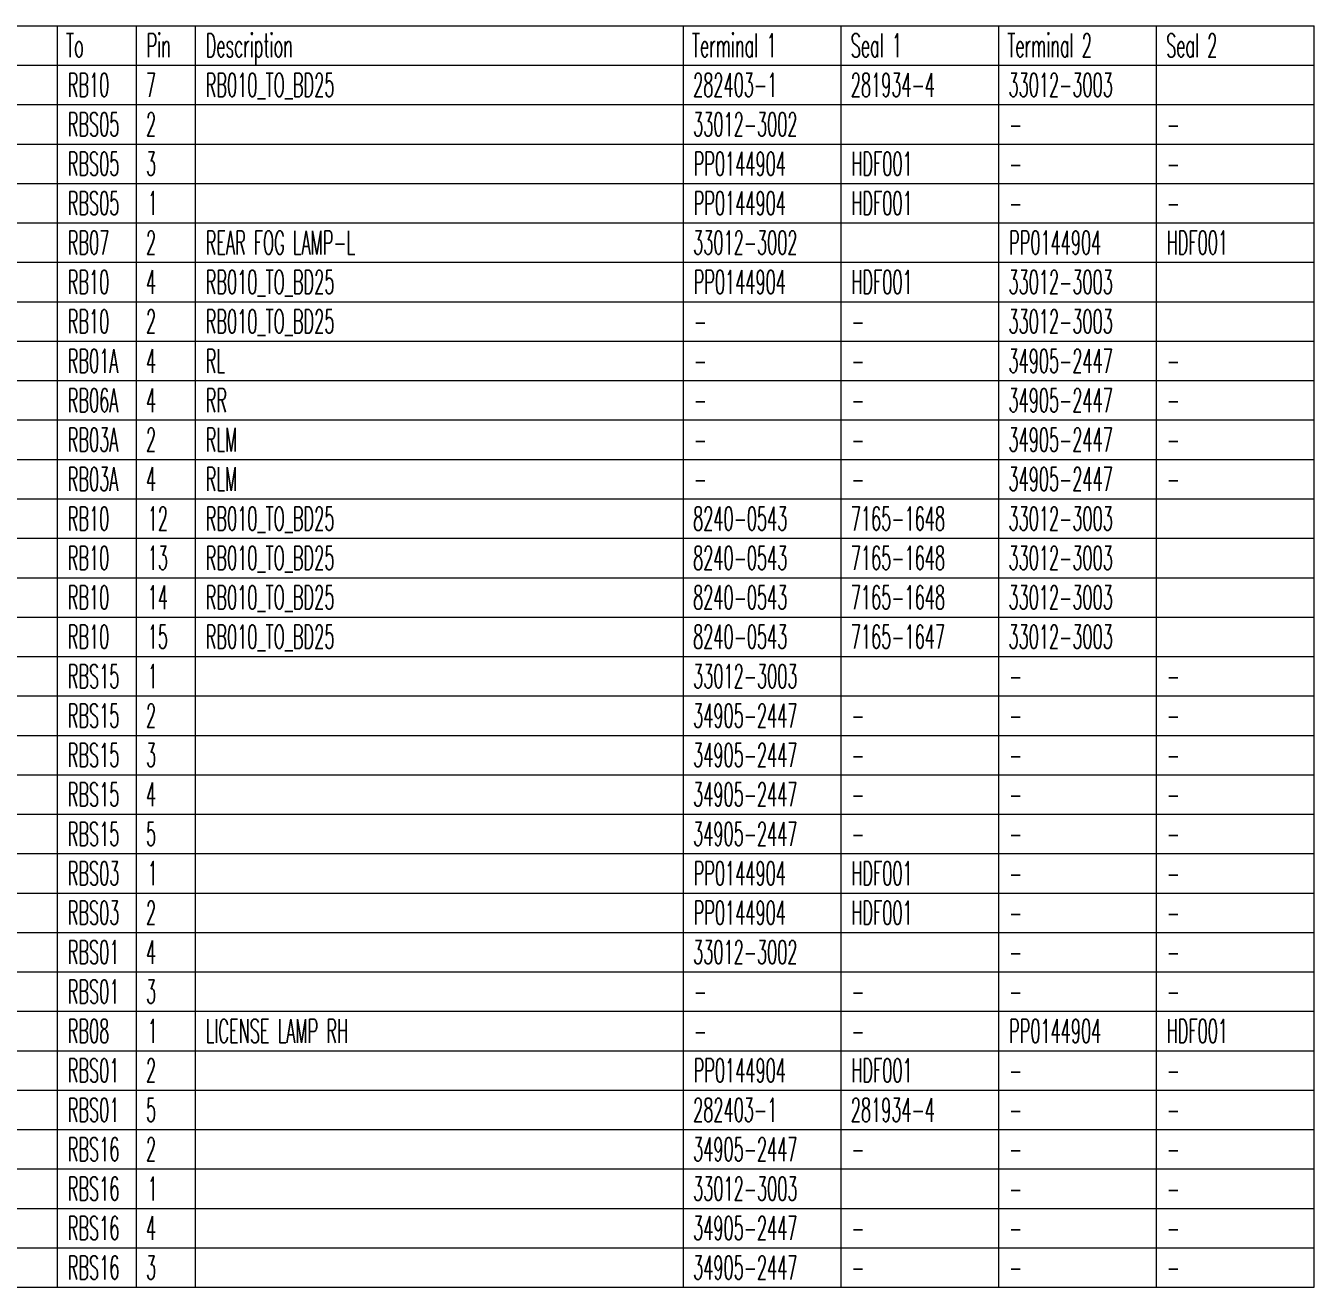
# Model space of a CAD drawing. Header units: inches. Extents: x 47316 to 59086, y 3141 to 11743.
# Drawn here: x 52159.5 to 52322.9, y 3683.9 to 3843.9 of the extents above; entities that cross this region are included whole.
import ezdxf

# ---------------------------------------------------------------- set-up
doc = ezdxf.new("R2010")
doc.units = ezdxf.units.IN
doc.header["$MEASUREMENT"] = 0
doc.styles.get("Standard").update_dxf_attribs({"font": ''})
doc.styles.get('Standard').set_extended_font_data('SimSun')

msp = doc.modelspace()

# ---------------------------------------------------------------- linework, layer by layer
at = {"color": 102, "linetype": 'Continuous', "lineweight": 15}
for p, q in [((51996.05, 3843.9), (52322.9, 3843.9)), ((52163.51, 3683.9), (52163.51, 3843.9)), ((52173.51, 3683.9), (52173.51, 3843.9)), ((52181.01, 3683.9), (52181.01, 3843.9)), ((52242.9, 3683.9), (52242.9, 3843.9)), ((52262.9, 3683.9), (52262.9, 3843.9)), ((52282.9, 3683.9), (52282.9, 3843.9)), ((52302.9, 3683.9), (52302.9, 3843.9)), ((52322.9, 3683.9), (52322.9, 3843.9)), ((51996.05, 3838.9), (52322.9, 3838.9)), ((51996.05, 3833.9), (52322.9, 3833.9)), ((51996.05, 3828.9), (52322.9, 3828.9)), ((51996.05, 3823.9), (52322.9, 3823.9)), ((51996.05, 3818.9), (52322.9, 3818.9)), ((51996.05, 3813.9), (52322.9, 3813.9)), ((51996.05, 3808.9), (52322.9, 3808.9)), ((51996.05, 3803.9), (52322.9, 3803.9)), ((51996.05, 3798.9), (52322.9, 3798.9)), ((51996.05, 3793.9), (52322.9, 3793.9)), ((51996.05, 3788.9), (52322.9, 3788.9)), ((51996.05, 3783.9), (52322.9, 3783.9)), ((51996.05, 3778.9), (52322.9, 3778.9)), ((51996.05, 3773.9), (52322.9, 3773.9)), ((51996.05, 3768.9), (52322.9, 3768.9)), ((51996.05, 3763.9), (52322.9, 3763.9)), ((51996.05, 3758.9), (52322.9, 3758.9)), ((51996.05, 3753.9), (52322.9, 3753.9)), ((51996.05, 3748.9), (52322.9, 3748.9)), ((51996.05, 3743.9), (52322.9, 3743.9)), ((51996.05, 3738.9), (52322.9, 3738.9)), ((51996.05, 3733.9), (52322.9, 3733.9)), ((51996.05, 3728.9), (52322.9, 3728.9)), ((51996.05, 3723.9), (52322.9, 3723.9)), ((51996.05, 3718.9), (52322.9, 3718.9)), ((51996.05, 3713.9), (52322.9, 3713.9)), ((51996.05, 3708.9), (52322.9, 3708.9)), ((51996.05, 3703.9), (52322.9, 3703.9)), ((51996.05, 3698.9), (52322.9, 3698.9)), ((51996.05, 3693.9), (52322.9, 3693.9)), ((51996.05, 3688.9), (52322.9, 3688.9)), ((51996.05, 3683.9), (52322.9, 3683.9))]:
    msp.add_line(p, q, dxfattribs=at)

# ---------------------------------------------------------------- texts
at = {"color": 140, "linetype": 'Continuous', "lineweight": 15, "char_height": 3, "attachment_point": 1}
for s, insert, width in [('\\Fromans.shx;\\W0.5000000000;\\T1.0000000000;\\o\\lTo', (52164.58, 3842.9), 2.5), ('\\Fromans.shx;\\W0.5000000000;\\T1.0000000000;\\o\\lPin', (52174.8, 3842.9), 3.4286), ('\\Fromans.shx;\\W0.5000000000;\\T1.0000000000;\\o\\lDescription', (52182.3, 3842.9), 12.2857), ('\\Fromans.shx;\\W0.5000000000;\\T1.0000000000;\\o\\lTerminal 1', (52243.97, 3842.9), 12.2857), ('\\Fromans.shx;\\W0.5000000000;\\T1.0000000000;\\o\\lSeal 1', (52264.12, 3842.9), 7.5714), ('\\Fromans.shx;\\W0.5000000000;\\T1.0000000000;\\o\\lTerminal 2', (52283.97, 3842.9), 12.2857), ('\\Fromans.shx;\\W0.5000000000;\\T1.0000000000;\\o\\lSeal 2', (52304.12, 3842.9), 7.5714)]:
    msp.add_mtext(s, dxfattribs=dict(at, insert=insert, width=width))
at = {"color": 7, "linetype": 'Continuous', "lineweight": 15, "char_height": 3, "attachment_point": 1}
for s, insert, width in [('\\Fromans.shx;\\W0.5000000000;\\T1.0000000000;\\o\\lRB10', (52164.8, 3837.9), 5.8571), ('\\Fromans.shx;\\W0.5000000000;\\T1.0000000000;\\o\\l7', (52174.73, 3837.9), 1.4286), ('\\Fromans.shx;\\W0.5000000000;\\T1.0000000000;\\o\\lRB010_TO_BD25', (52182.3, 3837.9), 19.2857), ('\\Fromans.shx;\\W0.5000000000;\\T1.0000000000;\\o\\l282403-1', (52244.12, 3837.9), 11.8571), ('\\Fromans.shx;\\W0.5000000000;\\T1.0000000000;\\o\\l281934-4', (52264.12, 3837.9), 11.8571), ('\\Fromans.shx;\\W0.5000000000;\\T1.0000000000;\\o\\l33012-3003', (52284.12, 3837.9), 14.7143), ('\\Fromans.shx;\\W0.5000000000;\\T1.0000000000;\\o\\lRBS05', (52164.8, 3832.9), 7.2857), ('\\Fromans.shx;\\W0.5000000000;\\T1.0000000000;\\o\\l2', (52174.73, 3832.9), 1.4286), ('\\Fromans.shx;\\W0.5000000000;\\T1.0000000000;\\o\\l33012-3002', (52244.12, 3832.9), 14.7143), ('\\Fromans.shx;\\W0.5000000000;\\T1.0000000000;\\o\\l-', (52284.19, 3832.9), 1.8571), ('\\Fromans.shx;\\W0.5000000000;\\T1.0000000000;\\o\\l-', (52304.19, 3832.9), 1.8571), ('\\Fromans.shx;\\W0.5000000000;\\T1.0000000000;\\o\\lRBS05', (52164.8, 3827.9), 7.2857), ('\\Fromans.shx;\\W0.5000000000;\\T1.0000000000;\\o\\l3', (52174.73, 3827.9), 1.4286), ('\\Fromans.shx;\\W0.5000000000;\\T1.0000000000;\\o\\lPP0144904', (52244.19, 3827.9), 13), ('\\Fromans.shx;\\W0.5000000000;\\T1.0000000000;\\o\\lHDF001', (52264.19, 3827.9), 8.6429), ('\\Fromans.shx;\\W0.5000000000;\\T1.0000000000;\\o\\l-', (52284.19, 3827.9), 1.8571), ('\\Fromans.shx;\\W0.5000000000;\\T1.0000000000;\\o\\l-', (52304.19, 3827.9), 1.8571), ('\\Fromans.shx;\\W0.5000000000;\\T1.0000000000;\\o\\lRBS05', (52164.8, 3822.9), 7.2857), ('\\Fromans.shx;\\W0.5000000000;\\T1.0000000000;\\o\\l1', (52174.94, 3822.9), 1.4286), ('\\Fromans.shx;\\W0.5000000000;\\T1.0000000000;\\o\\lPP0144904', (52244.19, 3822.9), 13), ('\\Fromans.shx;\\W0.5000000000;\\T1.0000000000;\\o\\lHDF001', (52264.19, 3822.9), 8.6429), ('\\Fromans.shx;\\W0.5000000000;\\T1.0000000000;\\o\\l-', (52284.19, 3822.9), 1.8571), ('\\Fromans.shx;\\W0.5000000000;\\T1.0000000000;\\o\\l-', (52304.19, 3822.9), 1.8571), ('\\Fromans.shx;\\W0.5000000000;\\T1.0000000000;\\o\\lRB07', (52164.8, 3817.9), 5.8571), ('\\Fromans.shx;\\W0.5000000000;\\T1.0000000000;\\o\\l2', (52174.73, 3817.9), 1.4286), ('\\Fromans.shx;\\W0.5000000000;\\T1.0000000000;\\o\\lREAR FOG LAMP-L', (52182.3, 3817.9), 21.7857), ('\\Fromans.shx;\\W0.5000000000;\\T1.0000000000;\\o\\l33012-3002', (52244.12, 3817.9), 14.7143), ('\\Fromans.shx;\\W0.5000000000;\\T1.0000000000;\\o\\lPP0144904', (52284.19, 3817.9), 13), ('\\Fromans.shx;\\W0.5000000000;\\T1.0000000000;\\o\\lHDF001', (52304.19, 3817.9), 8.6429), ('\\Fromans.shx;\\W0.5000000000;\\T1.0000000000;\\o\\lRB10', (52164.8, 3812.9), 5.8571), ('\\Fromans.shx;\\W0.5000000000;\\T1.0000000000;\\o\\l4', (52174.73, 3812.9), 1.4286), ('\\Fromans.shx;\\W0.5000000000;\\T1.0000000000;\\o\\lRB010_TO_BD25', (52182.3, 3812.9), 19.2857), ('\\Fromans.shx;\\W0.5000000000;\\T1.0000000000;\\o\\lPP0144904', (52244.19, 3812.9), 13), ('\\Fromans.shx;\\W0.5000000000;\\T1.0000000000;\\o\\lHDF001', (52264.19, 3812.9), 8.6429), ('\\Fromans.shx;\\W0.5000000000;\\T1.0000000000;\\o\\l33012-3003', (52284.12, 3812.9), 14.7143), ('\\Fromans.shx;\\W0.5000000000;\\T1.0000000000;\\o\\lRB10', (52164.8, 3807.9), 5.8571), ('\\Fromans.shx;\\W0.5000000000;\\T1.0000000000;\\o\\l2', (52174.73, 3807.9), 1.4286), ('\\Fromans.shx;\\W0.5000000000;\\T1.0000000000;\\o\\lRB010_TO_BD25', (52182.3, 3807.9), 19.2857), ('\\Fromans.shx;\\W0.5000000000;\\T1.0000000000;\\o\\l33012-3003', (52284.12, 3807.9), 14.7143), ('\\Fromans.shx;\\W0.5000000000;\\T1.0000000000;\\o\\l-', (52244.19, 3807.9), 1.8571), ('\\Fromans.shx;\\W0.5000000000;\\T1.0000000000;\\o\\l-', (52264.19, 3807.9), 1.8571), ('\\Fromans.shx;\\W0.5000000000;\\T1.0000000000;\\o\\lRB01A', (52164.8, 3802.9), 7.1429), ('\\Fromans.shx;\\W0.5000000000;\\T1.0000000000;\\o\\l4', (52174.73, 3802.9), 1.4286), ('\\Fromans.shx;\\W0.5000000000;\\T1.0000000000;\\o\\lRL', (52182.3, 3802.9), 2.7143), ('\\Fromans.shx;\\W0.5000000000;\\T1.0000000000;\\o\\l34905-2447', (52284.12, 3802.9), 14.7143), ('\\Fromans.shx;\\W0.5000000000;\\T1.0000000000;\\o\\l-', (52244.19, 3802.9), 1.8571), ('\\Fromans.shx;\\W0.5000000000;\\T1.0000000000;\\o\\l-', (52264.19, 3802.9), 1.8571), ('\\Fromans.shx;\\W0.5000000000;\\T1.0000000000;\\o\\l-', (52304.19, 3802.9), 1.8571), ('\\Fromans.shx;\\W0.5000000000;\\T1.0000000000;\\o\\lRB06A', (52164.8, 3797.9), 7.1429), ('\\Fromans.shx;\\W0.5000000000;\\T1.0000000000;\\o\\l4', (52174.73, 3797.9), 1.4286), ('\\Fromans.shx;\\W0.5000000000;\\T1.0000000000;\\o\\lRR', (52182.3, 3797.9), 3), ('\\Fromans.shx;\\W0.5000000000;\\T1.0000000000;\\o\\l34905-2447', (52284.12, 3797.9), 14.7143), ('\\Fromans.shx;\\W0.5000000000;\\T1.0000000000;\\o\\l-', (52244.19, 3797.9), 1.8571), ('\\Fromans.shx;\\W0.5000000000;\\T1.0000000000;\\o\\l-', (52264.19, 3797.9), 1.8571), ('\\Fromans.shx;\\W0.5000000000;\\T1.0000000000;\\o\\l-', (52304.19, 3797.9), 1.8571), ('\\Fromans.shx;\\W0.5000000000;\\T1.0000000000;\\o\\lRB03A', (52164.8, 3792.9), 7.1429), ('\\Fromans.shx;\\W0.5000000000;\\T1.0000000000;\\o\\l2', (52174.73, 3792.9), 1.4286), ('\\Fromans.shx;\\W0.5000000000;\\T1.0000000000;\\o\\lRLM', (52182.3, 3792.9), 4.4286), ('\\Fromans.shx;\\W0.5000000000;\\T1.0000000000;\\o\\l34905-2447', (52284.12, 3792.9), 14.7143), ('\\Fromans.shx;\\W0.5000000000;\\T1.0000000000;\\o\\l-', (52244.19, 3792.9), 1.8571), ('\\Fromans.shx;\\W0.5000000000;\\T1.0000000000;\\o\\l-', (52264.19, 3792.9), 1.8571), ('\\Fromans.shx;\\W0.5000000000;\\T1.0000000000;\\o\\l-', (52304.19, 3792.9), 1.8571), ('\\Fromans.shx;\\W0.5000000000;\\T1.0000000000;\\o\\lRB03A', (52164.8, 3787.9), 7.1429), ('\\Fromans.shx;\\W0.5000000000;\\T1.0000000000;\\o\\l4', (52174.73, 3787.9), 1.4286), ('\\Fromans.shx;\\W0.5000000000;\\T1.0000000000;\\o\\lRLM', (52182.3, 3787.9), 4.4286), ('\\Fromans.shx;\\W0.5000000000;\\T1.0000000000;\\o\\l34905-2447', (52284.12, 3787.9), 14.7143), ('\\Fromans.shx;\\W0.5000000000;\\T1.0000000000;\\o\\l-', (52244.19, 3787.9), 1.8571), ('\\Fromans.shx;\\W0.5000000000;\\T1.0000000000;\\o\\l-', (52264.19, 3787.9), 1.8571), ('\\Fromans.shx;\\W0.5000000000;\\T1.0000000000;\\o\\l-', (52304.19, 3787.9), 1.8571), ('\\Fromans.shx;\\W0.5000000000;\\T1.0000000000;\\o\\lRB10', (52164.8, 3782.9), 5.8571), ('\\Fromans.shx;\\W0.5000000000;\\T1.0000000000;\\o\\l12', (52174.94, 3782.9), 2.8571), ('\\Fromans.shx;\\W0.5000000000;\\T1.0000000000;\\o\\lRB010_TO_BD25', (52182.3, 3782.9), 19.2857), ('\\Fromans.shx;\\W0.5000000000;\\T1.0000000000;\\o\\l8240-0543', (52244.12, 3782.9), 13.2857), ('\\Fromans.shx;\\W0.5000000000;\\T1.0000000000;\\o\\l7165-1648', (52264.12, 3782.9), 13.2857), ('\\Fromans.shx;\\W0.5000000000;\\T1.0000000000;\\o\\l33012-3003', (52284.12, 3782.9), 14.7143), ('\\Fromans.shx;\\W0.5000000000;\\T1.0000000000;\\o\\lRB10', (52164.8, 3777.9), 5.8571), ('\\Fromans.shx;\\W0.5000000000;\\T1.0000000000;\\o\\l13', (52174.94, 3777.9), 2.8571), ('\\Fromans.shx;\\W0.5000000000;\\T1.0000000000;\\o\\lRB010_TO_BD25', (52182.3, 3777.9), 19.2857), ('\\Fromans.shx;\\W0.5000000000;\\T1.0000000000;\\o\\l8240-0543', (52244.12, 3777.9), 13.2857), ('\\Fromans.shx;\\W0.5000000000;\\T1.0000000000;\\o\\l7165-1648', (52264.12, 3777.9), 13.2857), ('\\Fromans.shx;\\W0.5000000000;\\T1.0000000000;\\o\\l33012-3003', (52284.12, 3777.9), 14.7143), ('\\Fromans.shx;\\W0.5000000000;\\T1.0000000000;\\o\\lRB10', (52164.8, 3772.9), 5.8571), ('\\Fromans.shx;\\W0.5000000000;\\T1.0000000000;\\o\\l14', (52174.94, 3772.9), 2.8571), ('\\Fromans.shx;\\W0.5000000000;\\T1.0000000000;\\o\\lRB010_TO_BD25', (52182.3, 3772.9), 19.2857), ('\\Fromans.shx;\\W0.5000000000;\\T1.0000000000;\\o\\l8240-0543', (52244.12, 3772.9), 13.2857), ('\\Fromans.shx;\\W0.5000000000;\\T1.0000000000;\\o\\l7165-1648', (52264.12, 3772.9), 13.2857), ('\\Fromans.shx;\\W0.5000000000;\\T1.0000000000;\\o\\l33012-3003', (52284.12, 3772.9), 14.7143), ('\\Fromans.shx;\\W0.5000000000;\\T1.0000000000;\\o\\lRB10', (52164.8, 3767.9), 5.8571), ('\\Fromans.shx;\\W0.5000000000;\\T1.0000000000;\\o\\l15', (52174.94, 3767.9), 2.8571), ('\\Fromans.shx;\\W0.5000000000;\\T1.0000000000;\\o\\lRB010_TO_BD25', (52182.3, 3767.9), 19.2857), ('\\Fromans.shx;\\W0.5000000000;\\T1.0000000000;\\o\\l8240-0543', (52244.12, 3767.9), 13.2857), ('\\Fromans.shx;\\W0.5000000000;\\T1.0000000000;\\o\\l7165-1647', (52264.12, 3767.9), 13.2857), ('\\Fromans.shx;\\W0.5000000000;\\T1.0000000000;\\o\\l33012-3003', (52284.12, 3767.9), 14.7143), ('\\Fromans.shx;\\W0.5000000000;\\T1.0000000000;\\o\\lRBS15', (52164.8, 3762.9), 7.2857), ('\\Fromans.shx;\\W0.5000000000;\\T1.0000000000;\\o\\l1', (52174.94, 3762.9), 1.4286), ('\\Fromans.shx;\\W0.5000000000;\\T1.0000000000;\\o\\l33012-3003', (52244.12, 3762.9), 14.7143), ('\\Fromans.shx;\\W0.5000000000;\\T1.0000000000;\\o\\l-', (52284.19, 3762.9), 1.8571), ('\\Fromans.shx;\\W0.5000000000;\\T1.0000000000;\\o\\l-', (52304.19, 3762.9), 1.8571), ('\\Fromans.shx;\\W0.5000000000;\\T1.0000000000;\\o\\lRBS15', (52164.8, 3757.9), 7.2857), ('\\Fromans.shx;\\W0.5000000000;\\T1.0000000000;\\o\\l2', (52174.73, 3757.9), 1.4286), ('\\Fromans.shx;\\W0.5000000000;\\T1.0000000000;\\o\\l34905-2447', (52244.12, 3757.9), 14.7143), ('\\Fromans.shx;\\W0.5000000000;\\T1.0000000000;\\o\\l-', (52264.19, 3757.9), 1.8571), ('\\Fromans.shx;\\W0.5000000000;\\T1.0000000000;\\o\\l-', (52284.19, 3757.9), 1.8571), ('\\Fromans.shx;\\W0.5000000000;\\T1.0000000000;\\o\\l-', (52304.19, 3757.9), 1.8571), ('\\Fromans.shx;\\W0.5000000000;\\T1.0000000000;\\o\\lRBS15', (52164.8, 3752.9), 7.2857), ('\\Fromans.shx;\\W0.5000000000;\\T1.0000000000;\\o\\l3', (52174.73, 3752.9), 1.4286), ('\\Fromans.shx;\\W0.5000000000;\\T1.0000000000;\\o\\l34905-2447', (52244.12, 3752.9), 14.7143), ('\\Fromans.shx;\\W0.5000000000;\\T1.0000000000;\\o\\l-', (52264.19, 3752.9), 1.8571), ('\\Fromans.shx;\\W0.5000000000;\\T1.0000000000;\\o\\l-', (52284.19, 3752.9), 1.8571), ('\\Fromans.shx;\\W0.5000000000;\\T1.0000000000;\\o\\l-', (52304.19, 3752.9), 1.8571), ('\\Fromans.shx;\\W0.5000000000;\\T1.0000000000;\\o\\lRBS15', (52164.8, 3747.9), 7.2857), ('\\Fromans.shx;\\W0.5000000000;\\T1.0000000000;\\o\\l4', (52174.73, 3747.9), 1.4286), ('\\Fromans.shx;\\W0.5000000000;\\T1.0000000000;\\o\\l34905-2447', (52244.12, 3747.9), 14.7143), ('\\Fromans.shx;\\W0.5000000000;\\T1.0000000000;\\o\\l-', (52264.19, 3747.9), 1.8571), ('\\Fromans.shx;\\W0.5000000000;\\T1.0000000000;\\o\\l-', (52284.19, 3747.9), 1.8571), ('\\Fromans.shx;\\W0.5000000000;\\T1.0000000000;\\o\\l-', (52304.19, 3747.9), 1.8571), ('\\Fromans.shx;\\W0.5000000000;\\T1.0000000000;\\o\\lRBS15', (52164.8, 3742.9), 7.2857), ('\\Fromans.shx;\\W0.5000000000;\\T1.0000000000;\\o\\l5', (52174.73, 3742.9), 1.4286), ('\\Fromans.shx;\\W0.5000000000;\\T1.0000000000;\\o\\l34905-2447', (52244.12, 3742.9), 14.7143), ('\\Fromans.shx;\\W0.5000000000;\\T1.0000000000;\\o\\l-', (52264.19, 3742.9), 1.8571), ('\\Fromans.shx;\\W0.5000000000;\\T1.0000000000;\\o\\l-', (52284.19, 3742.9), 1.8571), ('\\Fromans.shx;\\W0.5000000000;\\T1.0000000000;\\o\\l-', (52304.19, 3742.9), 1.8571), ('\\Fromans.shx;\\W0.5000000000;\\T1.0000000000;\\o\\lRBS03', (52164.8, 3737.9), 7.2857), ('\\Fromans.shx;\\W0.5000000000;\\T1.0000000000;\\o\\l1', (52174.94, 3737.9), 1.4286), ('\\Fromans.shx;\\W0.5000000000;\\T1.0000000000;\\o\\lPP0144904', (52244.19, 3737.9), 13), ('\\Fromans.shx;\\W0.5000000000;\\T1.0000000000;\\o\\lHDF001', (52264.19, 3737.9), 8.6429), ('\\Fromans.shx;\\W0.5000000000;\\T1.0000000000;\\o\\l-', (52284.19, 3737.9), 1.8571), ('\\Fromans.shx;\\W0.5000000000;\\T1.0000000000;\\o\\l-', (52304.19, 3737.9), 1.8571), ('\\Fromans.shx;\\W0.5000000000;\\T1.0000000000;\\o\\lRBS03', (52164.8, 3732.9), 7.2857), ('\\Fromans.shx;\\W0.5000000000;\\T1.0000000000;\\o\\l2', (52174.73, 3732.9), 1.4286), ('\\Fromans.shx;\\W0.5000000000;\\T1.0000000000;\\o\\lPP0144904', (52244.19, 3732.9), 13), ('\\Fromans.shx;\\W0.5000000000;\\T1.0000000000;\\o\\lHDF001', (52264.19, 3732.9), 8.6429), ('\\Fromans.shx;\\W0.5000000000;\\T1.0000000000;\\o\\l-', (52284.19, 3732.9), 1.8571), ('\\Fromans.shx;\\W0.5000000000;\\T1.0000000000;\\o\\l-', (52304.19, 3732.9), 1.8571), ('\\Fromans.shx;\\W0.5000000000;\\T1.0000000000;\\o\\lRBS01', (52164.8, 3727.9), 7.2857), ('\\Fromans.shx;\\W0.5000000000;\\T1.0000000000;\\o\\l4', (52174.73, 3727.9), 1.4286), ('\\Fromans.shx;\\W0.5000000000;\\T1.0000000000;\\o\\l33012-3002', (52244.12, 3727.9), 14.7143), ('\\Fromans.shx;\\W0.5000000000;\\T1.0000000000;\\o\\l-', (52284.19, 3727.9), 1.8571), ('\\Fromans.shx;\\W0.5000000000;\\T1.0000000000;\\o\\l-', (52304.19, 3727.9), 1.8571), ('\\Fromans.shx;\\W0.5000000000;\\T1.0000000000;\\o\\lRBS01', (52164.8, 3722.9), 7.2857), ('\\Fromans.shx;\\W0.5000000000;\\T1.0000000000;\\o\\l3', (52174.73, 3722.9), 1.4286), ('\\Fromans.shx;\\W0.5000000000;\\T1.0000000000;\\o\\l-', (52244.19, 3722.9), 1.8571), ('\\Fromans.shx;\\W0.5000000000;\\T1.0000000000;\\o\\l-', (52264.19, 3722.9), 1.8571), ('\\Fromans.shx;\\W0.5000000000;\\T1.0000000000;\\o\\l-', (52284.19, 3722.9), 1.8571), ('\\Fromans.shx;\\W0.5000000000;\\T1.0000000000;\\o\\l-', (52304.19, 3722.9), 1.8571), ('\\Fromans.shx;\\W0.5000000000;\\T1.0000000000;\\o\\lRB08', (52164.8, 3717.9), 5.8571), ('\\Fromans.shx;\\W0.5000000000;\\T1.0000000000;\\o\\l1', (52174.94, 3717.9), 1.4286), ('\\Fromans.shx;\\W0.5000000000;\\T1.0000000000;\\o\\lLICENSE LAMP RH', (52182.3, 3717.9), 20.7857), ('\\Fromans.shx;\\W0.5000000000;\\T1.0000000000;\\o\\lPP0144904', (52284.19, 3717.9), 13), ('\\Fromans.shx;\\W0.5000000000;\\T1.0000000000;\\o\\lHDF001', (52304.19, 3717.9), 8.6429), ('\\Fromans.shx;\\W0.5000000000;\\T1.0000000000;\\o\\l-', (52244.19, 3717.9), 1.8571), ('\\Fromans.shx;\\W0.5000000000;\\T1.0000000000;\\o\\l-', (52264.19, 3717.9), 1.8571), ('\\Fromans.shx;\\W0.5000000000;\\T1.0000000000;\\o\\lRBS01', (52164.8, 3712.9), 7.2857), ('\\Fromans.shx;\\W0.5000000000;\\T1.0000000000;\\o\\l2', (52174.73, 3712.9), 1.4286), ('\\Fromans.shx;\\W0.5000000000;\\T1.0000000000;\\o\\lPP0144904', (52244.19, 3712.9), 13), ('\\Fromans.shx;\\W0.5000000000;\\T1.0000000000;\\o\\lHDF001', (52264.19, 3712.9), 8.6429), ('\\Fromans.shx;\\W0.5000000000;\\T1.0000000000;\\o\\l-', (52284.19, 3712.9), 1.8571), ('\\Fromans.shx;\\W0.5000000000;\\T1.0000000000;\\o\\l-', (52304.19, 3712.9), 1.8571), ('\\Fromans.shx;\\W0.5000000000;\\T1.0000000000;\\o\\lRBS01', (52164.8, 3707.9), 7.2857), ('\\Fromans.shx;\\W0.5000000000;\\T1.0000000000;\\o\\l5', (52174.73, 3707.9), 1.4286), ('\\Fromans.shx;\\W0.5000000000;\\T1.0000000000;\\o\\l282403-1', (52244.12, 3707.9), 11.8571), ('\\Fromans.shx;\\W0.5000000000;\\T1.0000000000;\\o\\l281934-4', (52264.12, 3707.9), 11.8571), ('\\Fromans.shx;\\W0.5000000000;\\T1.0000000000;\\o\\l-', (52284.19, 3707.9), 1.8571), ('\\Fromans.shx;\\W0.5000000000;\\T1.0000000000;\\o\\l-', (52304.19, 3707.9), 1.8571), ('\\Fromans.shx;\\W0.5000000000;\\T1.0000000000;\\o\\lRBS16', (52164.8, 3702.9), 7.2857), ('\\Fromans.shx;\\W0.5000000000;\\T1.0000000000;\\o\\l2', (52174.73, 3702.9), 1.4286), ('\\Fromans.shx;\\W0.5000000000;\\T1.0000000000;\\o\\l34905-2447', (52244.12, 3702.9), 14.7143), ('\\Fromans.shx;\\W0.5000000000;\\T1.0000000000;\\o\\l-', (52264.19, 3702.9), 1.8571), ('\\Fromans.shx;\\W0.5000000000;\\T1.0000000000;\\o\\l-', (52284.19, 3702.9), 1.8571), ('\\Fromans.shx;\\W0.5000000000;\\T1.0000000000;\\o\\l-', (52304.19, 3702.9), 1.8571), ('\\Fromans.shx;\\W0.5000000000;\\T1.0000000000;\\o\\lRBS16', (52164.8, 3697.9), 7.2857), ('\\Fromans.shx;\\W0.5000000000;\\T1.0000000000;\\o\\l1', (52174.94, 3697.9), 1.4286), ('\\Fromans.shx;\\W0.5000000000;\\T1.0000000000;\\o\\l33012-3003', (52244.12, 3697.9), 14.7143), ('\\Fromans.shx;\\W0.5000000000;\\T1.0000000000;\\o\\l-', (52284.19, 3697.9), 1.8571), ('\\Fromans.shx;\\W0.5000000000;\\T1.0000000000;\\o\\l-', (52304.19, 3697.9), 1.8571), ('\\Fromans.shx;\\W0.5000000000;\\T1.0000000000;\\o\\lRBS16', (52164.8, 3692.9), 7.2857), ('\\Fromans.shx;\\W0.5000000000;\\T1.0000000000;\\o\\l4', (52174.73, 3692.9), 1.4286), ('\\Fromans.shx;\\W0.5000000000;\\T1.0000000000;\\o\\l34905-2447', (52244.12, 3692.9), 14.7143), ('\\Fromans.shx;\\W0.5000000000;\\T1.0000000000;\\o\\l-', (52264.19, 3692.9), 1.8571), ('\\Fromans.shx;\\W0.5000000000;\\T1.0000000000;\\o\\l-', (52284.19, 3692.9), 1.8571), ('\\Fromans.shx;\\W0.5000000000;\\T1.0000000000;\\o\\l-', (52304.19, 3692.9), 1.8571), ('\\Fromans.shx;\\W0.5000000000;\\T1.0000000000;\\o\\lRBS16', (52164.8, 3687.9), 7.2857), ('\\Fromans.shx;\\W0.5000000000;\\T1.0000000000;\\o\\l3', (52174.73, 3687.9), 1.4286), ('\\Fromans.shx;\\W0.5000000000;\\T1.0000000000;\\o\\l34905-2447', (52244.12, 3687.9), 14.7143), ('\\Fromans.shx;\\W0.5000000000;\\T1.0000000000;\\o\\l-', (52264.19, 3687.9), 1.8571), ('\\Fromans.shx;\\W0.5000000000;\\T1.0000000000;\\o\\l-', (52284.19, 3687.9), 1.8571), ('\\Fromans.shx;\\W0.5000000000;\\T1.0000000000;\\o\\l-', (52304.19, 3687.9), 1.8571)]:
    msp.add_mtext(s, dxfattribs=dict(at, insert=insert, width=width))

doc.saveas('drawing.dxf')
